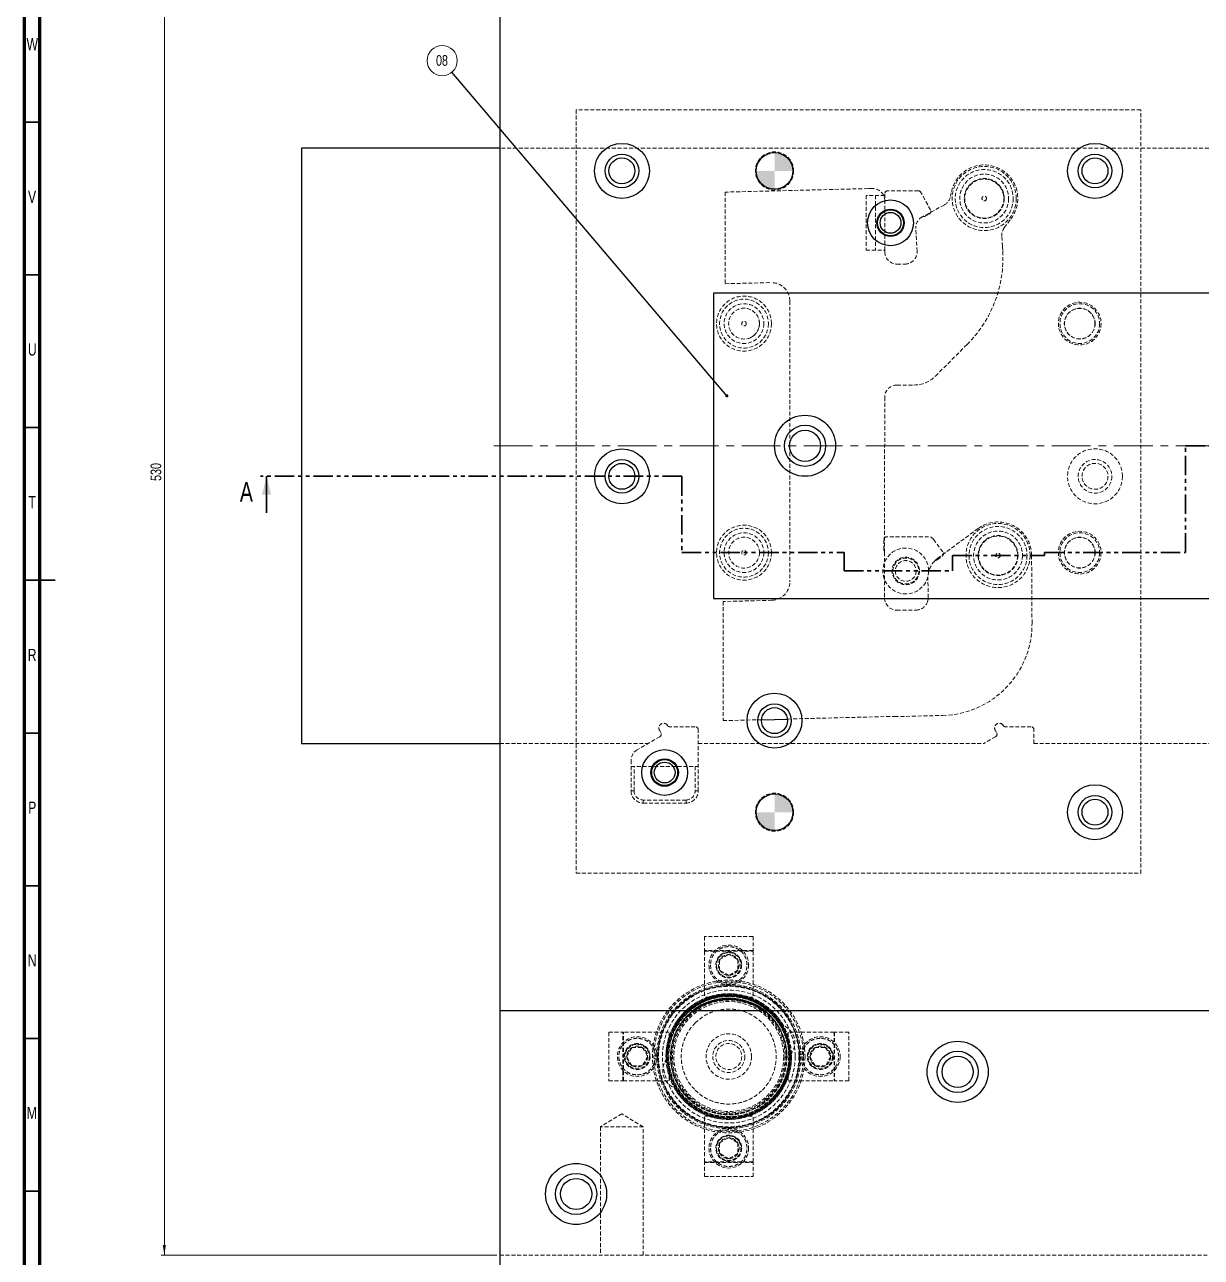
# Model space of a CAD drawing. Header units: millimetres. Extents: x 4 to 895, y 5 to 1495.
# Drawn here: x 5 to 390.5, y 528.3 to 932 of the extents above; entities that cross this region are included whole.
import ezdxf

# ---------------------------------------------------------------- set-up
doc = ezdxf.new("R2010")
doc.units = ezdxf.units.MM
for name, pattern in [('CENTERX2', [20.32, 12.7, -2.54, 2.54, -2.54]), ('HIDDEN', [1.905, 1.27, -0.635]), ('PHANTOM', [12.7, 6.35, -1.27, 1.27, -1.27, 1.27, -1.27])]:
    doc.linetypes.add(name, pattern=pattern)
doc.styles.add('SLDTEXTSTYLE0', font='TXT', dxfattribs={"width": 0.75})
doc.dimstyles.new('SLDDIMSTYLE0', dxfattribs={"dimtxt": 3.5, "dimasz": 3.302, "dimexe": 0, "dimexo": 0.0625, "dimgap": 0.875, "dimtad": 1, "dimrnd": 1e-09, "dimzin": 12, "dimdsep": 46, "dimtxsty": 'SLDTEXTSTYLE0', "dimsah": 1, "dimcen": 0.09, "dimadec": 0, "dimazin": 3, "dimtfac": 1, "dimtofl": 0, "dimtmove": 0, "dimatfit": 3, "dimfxl": 1, "dimfrac": 2, "dimtolj": 1, "dimtzin": 12, "dimarcsym": 0})
doc.dimstyles.new('SLDDIMSTYLE1', dxfattribs={"dimtxt": 0.18, "dimasz": 1.016, "dimexe": 0, "dimexo": 0.0625, "dimgap": 0, "dimtad": 0, "dimtih": 1, "dimtoh": 1, "dimdec": 0, "dimrnd": 1e-09, "dimzin": 0, "dimdsep": 46, "dimtxsty": 'Standard', "dimblk1": 'DOT', "dimblk2": 'DOT', "dimsah": 1, "dimcen": 0.09, "dimadec": 0, "dimazin": 0, "dimtfac": 1.016, "dimtdec": 0, "dimtofl": 0, "dimtmove": 0, "dimatfit": 3, "dimldrblk": 'DOT', "dimfxl": 1, "dimfrac": 2, "dimtolj": 1, "dimtzin": 0, "dimarcsym": 0})

# ---------------------------------------------------------------- blocks, each defined once
blk = doc.blocks.new('_D_1')
at = {"color": 7, "linetype": 'Continuous', "lineweight": 18}
for p, q in [((159.69, 1059.06), (49.77, 1059.06)), ((50.77, 1059.06), (50.77, 529.06)), ((159.69, 529.06), (49.77, 529.06))]:
    blk.add_line(p, q, dxfattribs=at)
for points in [[(50.77, 1059.06), (50.26, 1055.76), (51.27, 1055.76)], [(50.77, 529.06), (51.27, 532.36), (50.26, 532.36)]]:
    blk.add_solid(points, dxfattribs=at)
at = {"color": 7, "linetype": 'Continuous', "lineweight": 18, "insert": (46.26, 782.55), "char_height": 3.5, "attachment_point": 1, "rotation": 90, "style": 'SLDTEXTSTYLE0'}
blk.add_mtext('530', dxfattribs=at)
blk = doc.blocks.new('SW_NOTE_1')
at = {"color": 0, "linetype": 'Continuous', "lineweight": 0}
blk.add_circle((-3.2, 3.76), 4.94, dxfattribs=at)
at = {"color": 0, "linetype": 'Continuous', "lineweight": 0, "insert": (-3.27, 5.57), "char_height": 3.5, "attachment_point": 2, "style": 'SLDTEXTSTYLE0'}
blk.add_mtext('08', dxfattribs=at)
blk = doc.blocks.new('_Dot')
at = {"color": 0, "linetype": 'ByBlock', "lineweight": -2}
blk.add_line((-0.5, 0), (-1, 0), dxfattribs=at)
at = {"color": 0, "linetype": 'ByBlock', "const_width": 0.5}
blk.add_lwpolyline([(-0.25, 0, 1), (0.25, 0, 1)], format="xyb", close=True, dxfattribs=at)
blk = doc.blocks.new('SW_DOWELSYMBOL_0')
at = {"linetype": 'Continuous', "lineweight": 0}
h = blk.add_hatch(color=0, dxfattribs=at)
edge = h.paths.add_edge_path(flags=0)
edge.add_arc((0, 0), 6, 0, 90)
edge.add_line((0, 6), (0, 0))
edge.add_line((0, 0), (6, 0))
h = blk.add_hatch(color=0, dxfattribs=at)
edge = h.paths.add_edge_path(flags=0)
edge.add_arc((0, 0), 6, 180, 270)
edge.add_line((0, -6), (0, 0))
edge.add_line((0, 0), (-6, 0))
at = {"color": 0, "linetype": 'Continuous', "lineweight": 0}
blk.add_circle((0, 0), 6, dxfattribs=at)
blk = doc.blocks.new('SW_DOWELSYMBOL_7')
at = {"linetype": 'Continuous', "lineweight": 0}
h = blk.add_hatch(color=0, dxfattribs=at)
edge = h.paths.add_edge_path(flags=0)
edge.add_arc((0, 0), 6, 0, 90)
edge.add_line((0, 6), (0, 0))
edge.add_line((0, 0), (6, 0))
h = blk.add_hatch(color=0, dxfattribs=at)
edge = h.paths.add_edge_path(flags=0)
edge.add_arc((0, 0), 6, 180, 270)
edge.add_line((0, -6), (0, 0))
edge.add_line((0, 0), (-6, 0))
at = {"color": 0, "linetype": 'Continuous', "lineweight": 0}
blk.add_circle((0, 0), 6, dxfattribs=at)

msp = doc.modelspace()

# ---------------------------------------------------------------- linework, layer by layer
at = {"color": 7, "linetype": 'Continuous', "lineweight": 70}
for p, q in [((5, 5), (5, 1495)), ((10, 10), (10, 1490))]:
    msp.add_line(p, q, dxfattribs=at)
at = {"color": 7, "linetype": 'Continuous', "lineweight": 25}
for p, q in [((160.694, 979.057), (160.694, 609.057)), ((95.694, 891.557), (95.694, 696.557)), ((160.694, 891.557), (95.694, 891.557)), ((230.694, 844.057), (230.694, 744.057)), ((580.694, 844.057), (230.694, 844.057)), ((230.694, 744.057), (580.694, 744.057)), ((246.456, 704.37), (254.912, 704.579)), ((95.694, 696.557), (160.694, 696.557)), ((720.694, 609.057), (160.694, 609.057)), ((160.694, 609.057), (160.694, 489.057))]:
    msp.add_line(p, q, dxfattribs=at)
at = {"color": 7, "linetype": 'HIDDEN', "lineweight": 18}
for p, q in [((370.694, 904.057), (185.694, 904.057)), ((185.694, 904.057), (185.694, 654.057)), ((370.694, 654.057), (370.694, 904.057)), ((427.257, 891.557), (160.694, 891.557)), ((234.536, 877.118), (234.52, 847.111)), ((281.292, 878.275), (234.536, 877.118)), ((286.824, 876.057), (280.694, 876.057)), ((280.694, 876.057), (280.694, 858.057)), ((282.804, 878.274), (281.292, 878.275)), ((283.824, 876.057), (283.814, 858.057)), ((286.814, 858.057), (286.824, 876.057)), ((286.824, 876.558), (286.824, 876.057)), ((297.779, 877.557), (287.824, 877.557)), ((301.786, 871.274), (298.658, 877.035)), ((308.567, 876.893), (308.374, 875.782)), ((306.342, 872.951), (299.296, 869.125)), ((299.045, 868.989), (299.296, 869.125)), ((300.067, 869.202), (301.385, 869.918)), ((325.968, 865.466), (328.166, 868.36)), ((297.423, 857.683), (296.961, 865.229)), ((325.372, 859.394), (325.162, 862.8)), ((280.694, 858.057), (286.814, 858.057)), ((286.814, 858.057), (286.814, 857.559)), ((325.458, 857.988), (325.372, 859.394)), ((290.812, 853.557), (293.423, 853.556)), ((234.52, 847.111), (249.546, 847.483)), ((255.694, 841.485), (255.694, 749.458)), ((303.426, 816.879), (313.802, 827.244)), ((290.791, 813.957), (296.354, 813.954)), ((286.762, 759.183), (286.789, 809.959)), ((317.396, 766.977), (304.222, 757.27)), ((286.454, 763.25), (286.454, 760.25)), ((301.174, 764.25), (287.454, 764.25)), ((305.82, 759.317), (302.784, 763.437)), ((286.762, 759.183), (286.754, 744.252)), ((303.998, 756.732), (305.608, 757.919)), ((335.064, 735.931), (334.921, 758.193)), ((301.01, 744.273), (300.968, 750.778)), ((233.865, 743.064), (233.844, 704.057)), ((249.843, 743.459), (233.865, 743.064)), ((301.01, 744.273), (301.012, 743.941)), ((290.752, 740.25), (297.008, 740.247)), ((233.844, 704.057), (246.456, 704.37)), ((254.912, 704.579), (290.056, 705.449)), ((290.056, 705.449), (293.806, 705.447)), ((293.806, 705.447), (305.813, 705.747)), ((213.095, 698.785), (205.694, 694.512)), ((212.995, 700.957), (213.461, 700.151)), ((224.694, 702.057), (216.399, 702.057)), ((225.694, 681.057), (225.694, 701.057)), ((323.095, 698.785), (319.237, 696.557)), ((322.995, 700.957), (323.461, 700.151)), ((334.694, 702.057), (326.399, 702.057)), ((335.694, 696.557), (335.694, 701.057)), ((160.694, 696.557), (209.237, 696.557)), ((225.694, 696.557), (319.237, 696.557)), ((335.694, 696.557), (427.257, 696.557)), ((203.694, 691.048), (203.694, 681.057)), ((203.694, 689.057), (225.694, 689.057)), ((204.694, 681.057), (204.694, 689.057)), ((224.694, 689.057), (224.694, 681.057)), ((203.694, 681.057), (204.694, 681.057)), ((225.694, 681.057), (224.694, 681.057)), ((207.694, 677.057), (207.694, 678.057)), ((221.694, 678.057), (207.694, 678.057)), ((207.694, 677.057), (221.694, 677.057)), ((221.694, 677.057), (221.694, 678.057)), ((185.694, 654.057), (370.694, 654.057)), ((243.644, 633.357), (227.744, 633.357)), ((227.744, 633.357), (227.744, 628.757)), ((243.644, 633.357), (243.644, 628.757)), ((243.644, 628.757), (227.744, 628.757)), ((227.744, 628.557), (227.744, 628.757)), ((227.744, 628.557), (243.644, 628.557)), ((227.744, 628.557), (227.744, 613.557)), ((232.694, 625.79), (235.694, 627.522)), ((232.694, 622.325), (232.694, 625.79)), ((235.694, 627.522), (238.694, 625.79)), ((238.694, 625.79), (238.694, 622.325)), ((243.644, 628.757), (243.644, 628.557)), ((243.644, 628.557), (243.644, 613.557)), ((235.694, 620.593), (232.694, 622.325)), ((238.694, 622.325), (235.694, 620.593)), ((231.25, 613.557), (227.744, 613.557)), ((243.644, 613.557), (240.139, 613.557)), ((222.399, 607.352), (224.449, 609.057)), ((196.394, 602.007), (196.394, 586.107)), ((196.394, 602.007), (200.994, 602.007)), ((200.994, 586.107), (200.994, 602.007)), ((200.994, 602.007), (201.194, 602.007)), ((201.194, 586.107), (201.194, 602.007)), ((216.194, 602.007), (201.194, 602.007)), ((216.194, 598.502), (216.194, 602.007)), ((255.194, 602.007), (255.194, 598.502)), ((270.194, 602.007), (255.194, 602.007)), ((270.194, 602.007), (270.194, 586.107)), ((270.394, 602.007), (270.194, 602.007)), ((270.394, 602.007), (270.394, 586.107)), ((274.994, 602.007), (270.394, 602.007)), ((274.994, 586.107), (274.994, 602.007)), ((202.23, 594.057), (203.962, 597.057)), ((203.962, 591.057), (202.23, 594.057)), ((203.962, 597.057), (207.426, 597.057)), ((207.426, 597.057), (209.158, 594.057)), ((209.158, 594.057), (207.426, 591.057)), ((262.23, 594.057), (263.962, 597.057)), ((263.962, 591.057), (262.23, 594.057)), ((263.962, 597.057), (267.426, 597.057)), ((267.426, 597.057), (269.159, 594.057)), ((269.159, 594.057), (267.426, 591.057)), ((207.426, 591.057), (203.962, 591.057)), ((216.194, 586.107), (216.194, 589.613)), ((255.194, 589.613), (255.194, 586.107)), ((267.426, 591.057), (263.962, 591.057)), ((196.394, 586.107), (200.994, 586.107)), ((200.994, 586.107), (201.194, 586.107)), ((201.194, 586.107), (216.194, 586.107)), ((255.194, 586.107), (270.194, 586.107)), ((270.394, 586.107), (270.194, 586.107)), ((274.994, 586.107), (270.394, 586.107)), ((200.694, 575.264), (193.694, 571.057)), ((207.694, 571.057), (200.694, 575.264)), ((227.744, 574.557), (231.25, 574.557)), ((227.744, 559.557), (227.744, 574.557)), ((240.139, 574.557), (243.644, 574.557)), ((243.644, 559.557), (243.644, 574.557)), ((207.694, 571.057), (193.694, 571.057)), ((193.694, 571.057), (193.694, 529.057)), ((207.694, 529.057), (207.694, 571.057)), ((232.694, 565.79), (235.694, 567.522)), ((232.694, 562.325), (232.694, 565.79)), ((235.694, 567.522), (238.694, 565.79)), ((238.694, 565.79), (238.694, 562.325)), ((235.694, 560.593), (232.694, 562.325)), ((238.694, 562.325), (235.694, 560.593)), ((243.644, 559.557), (227.744, 559.557)), ((227.744, 559.357), (227.744, 559.557)), ((227.744, 554.757), (227.744, 559.357)), ((227.744, 559.357), (243.644, 559.357)), ((243.644, 559.557), (243.644, 559.357)), ((243.644, 554.757), (243.644, 559.357)), ((227.744, 554.757), (243.644, 554.757)), ((160.694, 529.057), (720.694, 529.057))]:
    msp.add_line(p, q, dxfattribs=at)
at = {"color": 7, "linetype": 'Continuous', "lineweight": 35}
for p, q in [((10, 900), (5, 900)), ((10, 850), (5, 850)), ((10, 800), (5, 800)), ((84.281, 772.057), (84.281, 784.057)), ((4.999, 750), (15.001, 750)), ((10, 750), (5, 750)), ((10, 700), (5, 700)), ((10, 650), (5, 650)), ((10, 600), (5, 600)), ((10, 550), (5, 550))]:
    msp.add_line(p, q, dxfattribs=at)
at = {"color": 7, "linetype": 'CENTERX2', "lineweight": 18}
msp.add_line((158.694, 794.057), (722.694, 794.057), dxfattribs=at)
at = {"color": 7, "linetype": 'PHANTOM', "lineweight": 35}
for p, q in [((385.392, 759.057), (385.392, 794.057)), ((385.392, 794.057), (445.172, 794.057)), ((220.302, 784.057), (82.281, 784.057)), ((220.302, 784.057), (220.302, 759.057)), ((220.302, 759.057), (273.478, 759.057)), ((273.478, 759.057), (273.478, 753.057)), ((339.167, 758.122), (339.167, 759.057)), ((339.167, 759.057), (385.392, 759.057)), ((308.968, 753.057), (308.968, 758.122)), ((308.968, 758.122), (339.167, 758.122)), ((273.478, 753.057), (308.968, 753.057))]:
    msp.add_line(p, q, dxfattribs=at)
at = {"color": 7, "linetype": 'HIDDEN', "lineweight": 18, "flags": 128}
msp.add_lwpolyline([(304.222, 757.27), (303.498, 756.668), (303.095, 756.262)], dxfattribs=at)
at = {"color": 7, "linetype": 'Continuous', "lineweight": 25}
for centre, radius in [((200.694, 884.057), 9), ((355.694, 884.057), 9), ((200.694, 884.057), 5.5), ((200.694, 884.057), 4.25), ((250.694, 884.057), 6), ((355.694, 884.057), 5.5), ((355.694, 884.057), 4.25), ((288.694, 867.057), 7.5), ((288.694, 867.057), 4.5), ((288.694, 867.057), 4.25), ((288.694, 867.057), 3.4), ((260.694, 794.057), 10), ((260.694, 794.057), 6.75), ((260.694, 794.057), 5.1), ((200.694, 784.057), 9), ((200.694, 784.057), 5.5), ((200.694, 784.057), 4.25), ((250.694, 704.057), 9), ((250.694, 704.057), 5.5), ((250.694, 704.057), 4.25), ((214.694, 687.057), 7.5), ((214.694, 687.057), 4.5), ((214.694, 687.057), 4.25), ((214.694, 687.057), 3.4), ((355.694, 674.057), 9), ((250.694, 674.057), 6), ((355.694, 674.057), 5.5), ((355.694, 674.057), 4.25), ((310.694, 589.057), 10), ((310.694, 589.057), 6.75), ((310.694, 589.057), 5.1), ((185.694, 549.057), 10), ((185.694, 549.057), 6.75), ((185.694, 549.057), 5.1)]:
    msp.add_circle(centre, radius, dxfattribs=at)
at = {"color": 7, "linetype": 'HIDDEN', "lineweight": 18}
for centre, radius in [((250.694, 884.057), 6.25), ((319.405, 875.012), 10.5), ((319.405, 875.012), 9.5), ((319.405, 875.012), 8), ((319.405, 875.012), 6.55), ((319.405, 875.012), 6.4), ((319.405, 875.012), 0.75), ((240.694, 834.057), 9), ((240.694, 834.057), 8), ((240.694, 834.057), 6.5), ((350.694, 834.057), 7), ((350.694, 834.057), 6.5), ((240.694, 834.057), 5.05), ((350.694, 834.057), 5.05), ((350.694, 834.057), 5), ((240.694, 834.057), 0.75), ((355.694, 784.057), 9), ((355.694, 784.057), 5.5), ((355.694, 784.057), 4.25), ((240.694, 759.057), 9), ((240.694, 759.057), 8), ((323.921, 758.122), 10.5), ((323.921, 758.122), 9.5), ((240.694, 759.057), 6.5), ((240.694, 759.057), 5.05), ((323.921, 758.122), 8), ((323.921, 758.122), 6.55), ((323.921, 758.122), 6.4), ((350.694, 759.057), 7), ((350.694, 759.057), 6.5), ((350.694, 759.057), 5.05), ((350.694, 759.057), 5), ((240.694, 759.057), 0.75), ((293.694, 753.057), 7.5), ((323.921, 758.122), 0.75), ((293.694, 753.057), 4.5), ((293.694, 753.057), 4.25), ((293.694, 753.057), 3.4), ((250.694, 674.057), 6.25), ((235.694, 624.057), 6.5), ((235.694, 624.057), 4.25), ((235.694, 624.057), 4.2), ((235.694, 624.057), 4), ((235.694, 624.057), 3.4), ((235.694, 624.057), 3.375), ((235.694, 594.057), 25), ((235.694, 594.057), 24.5), ((235.694, 594.057), 23.625), ((235.694, 594.057), 23), ((235.694, 594.057), 21.75), ((235.694, 594.057), 20.334), ((235.694, 594.057), 20.175), ((235.694, 594.057), 19.83), ((235.694, 594.057), 19.67), ((235.694, 594.057), 19.65), ((235.694, 594.057), 19.027), ((235.694, 594.057), 19), ((235.694, 594.057), 18.452), ((235.694, 594.057), 18), ((235.694, 594.057), 7.45), ((205.694, 594.057), 6.5), ((205.694, 594.057), 4.25), ((205.694, 594.057), 4.2), ((205.694, 594.057), 4), ((205.694, 594.057), 3.4), ((205.694, 594.057), 3.375), ((235.694, 594.057), 5.25), ((235.694, 594.057), 4.25), ((265.694, 594.057), 6.5), ((265.694, 594.057), 4.25), ((265.694, 594.057), 4.2), ((265.694, 594.057), 4), ((265.694, 594.057), 3.4), ((265.694, 594.057), 3.375), ((235.694, 564.057), 6.5), ((235.694, 564.057), 4.25), ((235.694, 564.057), 4.2), ((235.694, 564.057), 4), ((235.694, 564.057), 3.4), ((235.694, 564.057), 3.375)]:
    msp.add_circle(centre, radius, dxfattribs=at)
for centre, radius, start, end in [((319.405, 875.012), 11, 322.7916, 170.15119), ((319.405, 875.012), 6.55, 0, 103.75722), ((282.823, 874.275), 4, 359.96943, 90.27075), ((287.824, 876.557), 1, 90, 179.96943), ((297.779, 876.557), 1, 28.50302, 90), ((304.433, 876.467), 4, 298.50302, 350.15119), ((319.405, 875.012), 6.55, 283.75722, 0), ((300.953, 865.474), 4, 118.50302, 183.50302), ((299.589, 870.081), 1, 252.93002, 298.50302), ((300.908, 870.797), 1, 298.50302, 28.50302), ((329.154, 863.047), 4, 142.7916, 183.53693), ((290.814, 857.557), 4, 179.96943, 269.96943), ((293.425, 857.556), 4, 269.96943, 1.82875), ((285.533, 855.543), 40, 314.96943, 3.50302), ((249.694, 841.485), 6, 0, 91.41839), ((240.694, 834.057), 5.05, 0, 106.28388), ((240.694, 834.057), 5.05, 286.28388, 0), ((296.359, 823.954), 10, 269.96943, 314.96943), ((290.789, 809.957), 4, 89.96943, 179.96943), ((323.921, 758.122), 11, 0.36878, 126.3847), ((287.454, 763.25), 1, 90, 180), ((301.174, 762.25), 2, 36.3847, 90), ((287.454, 760.25), 1, 180, 212.21895), ((285.762, 759.184), 1, 359.96943, 32.21895), ((305.014, 758.724), 1, 306.3847, 36.3847), ((308.968, 750.83), 8, 137.23575, 180.36878), ((303.829, 755.583), 1, 102.24911, 137.23575), ((303.404, 757.537), 1, 282.24911, 306.3847), ((249.694, 749.458), 6, 271.41839, 360), ((290.754, 744.25), 4, 179.96943, 269.96943), ((297.01, 744.247), 4, 269.96943, 0.36878), ((305.065, 735.738), 30, 271.42957, 0.36878), ((214.294, 701.707), 1.5, 32.68364, 210), ((216.399, 703.057), 1, 212.68364, 270), ((324.294, 701.707), 1.5, 32.68364, 210), ((326.399, 703.057), 1, 212.68364, 270), ((212.595, 699.651), 1, 300, 30), ((224.694, 701.057), 1, 0, 90), ((322.595, 699.651), 1, 300, 30), ((334.694, 701.057), 1, 0, 90), ((207.694, 691.048), 4, 120, 180), ((207.694, 681.057), 4, 180, 270), ((207.694, 681.057), 3, 180, 270), ((221.694, 681.057), 4, 270, 0), ((221.694, 681.057), 3, 270, 0), ((235.694, 594.057), 20.2, 315, 135), ((235.694, 594.057), 20, 131.40962, 0), ((235.694, 594.057), 19.99, 131.37711, 315), ((235.694, 594.057), 19.97, 131.31193, 315), ((235.694, 594.057), 19.8, 130.74781, 315), ((235.694, 594.057), 19.092, 128.21644, 225), ((235.694, 594.057), 19.092, 225, 51.78356), ((235.694, 594.057), 19.8, 315, 49.25219), ((235.694, 594.057), 19.97, 315, 48.68807), ((235.694, 594.057), 19.99, 315, 48.62289), ((235.694, 594.057), 20, 0, 48.59038), ((251.332, 598.658), 6, 318.97905, 73.80891), ((220.057, 589.457), 6, 138.97905, 253.80891)]:
    msp.add_arc(centre, radius, start, end, dxfattribs=at)
at = {"color": 7, "linetype": 'Continuous', "lineweight": 25}
for radius, start, end in [(20, 48.59038, 131.40962), (19.99, 48.62289, 131.37711), (19.97, 48.68807, 131.31193)]:
    msp.add_arc((235.694, 594.057), radius, start, end, dxfattribs=at)
at = {"color": 8, "linetype": 'Continuous', "lineweight": 25}
for radius, start, end in [(19.8, 49.25219, 130.74781), (19.092, 51.78356, 128.21644)]:
    msp.add_arc((235.694, 594.057), radius, start, end, dxfattribs=at)
at = {"color": 7, "linetype": 'HIDDEN', "lineweight": 18}
for points, knots in [([(301.012, 743.941), (301.001, 743.773), (300.982, 743.467), (300.875, 743.181), (300.827, 743.051)], [0, 0, 0, 0, 0.5482264, 1, 1, 1, 1]), ([(241.694, 624.057), (241.614, 624.812), (241.491, 625.973), (240.743, 627.371), (239.968, 628.33), (239.007, 629.11), (237.61, 629.835), (235.694, 630.202), (233.779, 629.835), (232.382, 629.11), (231.42, 628.33), (230.646, 627.371), (229.898, 625.973), (229.775, 624.812), (229.694, 624.057)], [0, 0, 0, 0, 0.1197288, 0.1841804, 0.25, 0.3158195, 0.3802718, 0.4999999, 0.6197286, 0.6841802, 0.7499998, 0.8158194, 0.8802714, 1, 1, 1, 1]), ([(229.694, 624.057), (229.775, 623.303), (229.898, 622.142), (230.646, 620.745), (231.42, 619.783), (232.382, 619.009), (233.779, 618.261), (234.94, 618.138), (235.694, 618.057)], [0, 0, 0, 0, 0.2394557, 0.368361, 0.5000001, 0.6316393, 0.7605425, 1, 1, 1, 1]), ([(235.694, 618.057), (236.449, 618.138), (237.61, 618.261), (239.007, 619.009), (239.968, 619.783), (240.743, 620.745), (241.491, 622.142), (241.614, 623.303), (241.694, 624.057)], [0, 0, 0, 0, 0.2394561, 0.3683608, 0.5, 0.6316392, 0.7605439, 1, 1, 1, 1]), ([(242.249, 571.777), (240.869, 571.449), (238.027, 570.774), (234.294, 570.793), (231.258, 571.219), (228.187, 571.98), (224.495, 573.522), (220.553, 576.234), (217.309, 579.618), (214.894, 583.42), (213.289, 587.466), (212.447, 591.736), (212.425, 595.457), (212.856, 598.494), (213.616, 601.565), (215.159, 605.256), (217.87, 609.202), (221.258, 612.432), (225.046, 614.894), (227.802, 615.866), (229.139, 616.338)], [0, 0, 0, 0, 0.0582484, 0.1199859, 0.152183, 0.1843726, 0.2500413, 0.3157098, 0.3800143, 0.4417516, 0.5, 0.5582484, 0.6199859, 0.6521828, 0.6843726, 0.7500413, 0.8157101, 0.8800142, 0.9417516, 1, 1, 1, 1]), ([(229.139, 616.338), (227.802, 615.867), (225.046, 614.895), (221.918, 612.857), (219.597, 610.855), (217.427, 608.553), (215.159, 605.256), (213.313, 600.842), (212.419, 596.24), (212.447, 591.736), (213.289, 587.466), (214.893, 583.42), (216.89, 580.28), (218.897, 577.96), (221.199, 575.79), (224.496, 573.522), (228.911, 571.673), (233.509, 570.792), (238.026, 570.775), (240.869, 571.449), (242.249, 571.777)], [0, 0, 0, 0, 0.0582484, 0.1199858, 0.1521827, 0.1843725, 0.2500412, 0.31571, 0.3800141, 0.4417516, 0.5, 0.5582484, 0.6199857, 0.6521828, 0.6843727, 0.7500413, 0.81571, 0.8800141, 0.9417516, 1, 1, 1, 1]), ([(241.502, 574.319), (240.279, 574.029), (237.76, 573.431), (233.758, 573.447), (229.685, 574.227), (225.773, 575.866), (222.853, 577.875), (220.814, 579.797), (219.035, 581.852), (217.267, 584.634), (215.846, 588.218), (215.1, 592.001), (215.075, 595.991), (215.867, 600.068), (217.502, 603.978), (219.512, 606.899), (221.434, 608.939), (223.49, 610.712), (226.261, 612.517), (228.702, 613.378), (229.887, 613.796)], [0, 0, 0, 0, 0.0582485, 0.1199859, 0.1842899, 0.2499589, 0.3156274, 0.3478166, 0.3800143, 0.4417516, 0.5000001, 0.5582486, 0.619986, 0.6842902, 0.7499589, 0.8156277, 0.847817, 0.8800142, 0.9417519, 1, 1, 1, 1]), ([(253.585, 604.219), (253.002, 605.144), (251.81, 607.033), (249.431, 609.497), (246.625, 611.611), (243.442, 613.229), (240.03, 614.275), (236.54, 614.713), (233.126, 614.563), (229.863, 613.88), (226.749, 612.687), (223.798, 610.964), (221.101, 608.706), (218.799, 605.979), (216.999, 602.895), (215.785, 599.598), (215.12, 596.239), (215.141, 594.005), (215.151, 592.911)], [0, 0, 0, 0, 0.0594157, 0.1213987, 0.1852193, 0.25, 0.3147807, 0.3786012, 0.4405842, 0.5000002, 0.5594157, 0.6213989, 0.6852194, 0.75, 0.8147806, 0.8786014, 0.9405843, 1, 1, 1, 1]), ([(257.975, 600.613), (257.503, 601.95), (256.532, 604.706), (254.494, 607.834), (252.492, 610.155), (250.189, 612.325), (246.893, 614.593), (242.478, 616.442), (237.88, 617.323), (233.363, 617.34), (230.52, 616.666), (229.139, 616.338)], [0, 0, 0, 0, 0.1164968, 0.2399718, 0.3043657, 0.368745, 0.5000828, 0.6314204, 0.7600286, 0.8835035, 1, 1, 1, 1]), ([(229.139, 616.338), (230.519, 616.666), (233.362, 617.341), (237.095, 617.322), (240.131, 616.896), (243.202, 616.135), (246.893, 614.593), (250.839, 611.882), (254.069, 608.494), (256.531, 604.706), (257.503, 601.95), (257.975, 600.613)], [0, 0, 0, 0, 0.1164965, 0.2399714, 0.3043656, 0.3687448, 0.5000823, 0.6314201, 0.7600282, 0.8835032, 1, 1, 1, 1]), ([(229.887, 613.796), (231.11, 614.086), (233.629, 614.684), (237.631, 614.668), (241.704, 613.888), (245.616, 612.249), (248.536, 610.24), (250.576, 608.318), (252.349, 606.262), (254.154, 603.491), (255.015, 601.05), (255.433, 599.865)], [0, 0, 0, 0, 0.1164971, 0.2399718, 0.36858, 0.4999175, 0.631255, 0.6956335, 0.7600282, 0.8835029, 1, 1, 1, 1]), ([(246.693, 583.059), (247.328, 583.765), (248.637, 585.221), (250.074, 587.882), (251.031, 590.868), (251.359, 594.058), (251.03, 597.245), (250.079, 600.238), (248.619, 602.877), (246.755, 605.118), (244.514, 606.982), (241.874, 608.443), (238.882, 609.393), (235.695, 609.722), (232.505, 609.394), (229.519, 608.438), (226.858, 607), (225.402, 605.691), (224.696, 605.056)], [0, 0, 0, 0, 0.0582582, 0.12000568, 0.18432045, 0.24999985, 0.31567956, 0.37999433, 0.44174181, 0.49999978, 0.55825774, 0.62000564, 0.68432041, 0.74999978, 0.81567945, 0.87999393, 0.94174157, 1, 1, 1, 1]), ([(221.411, 579.774), (220.834, 580.394), (219.681, 581.634), (218.265, 583.75), (217.368, 585.501), (216.842, 586.788), (216.563, 587.556), (216.316, 588.334), (216.101, 589.122), (215.976, 589.664), (215.9, 590.031), (215.815, 590.45), (215.707, 591.095), (215.606, 591.89), (215.542, 592.606), (215.503, 593.328), (215.494, 593.853), (215.495, 594.444), (215.513, 595.065), (215.573, 595.893), (215.659, 596.669), (215.773, 597.43), (215.877, 597.979), (216.017, 598.639), (216.188, 599.341), (216.476, 600.304), (216.79, 601.197), (217.52, 602.995), (218.886, 605.535), (220.586, 607.424), (221.411, 608.341)], [0, 0, 0, 0, 0.0799847, 0.1599689, 0.2399533, 0.2656971, 0.2914407, 0.3171817, 0.3429193, 0.3686563, 0.3698153, 0.3783588, 0.4091448, 0.4316754, 0.4541014, 0.4771018, 0.5001013, 0.5037735, 0.5330124, 0.558816, 0.5822606, 0.6069032, 0.6315456, 0.6350987, 0.6707448, 0.6999245, 0.7300848, 0.7602444, 0.8836081, 1, 1, 1, 1]), ([(222.399, 580.762), (221.632, 581.616), (220.05, 583.376), (218.312, 586.593), (217.156, 590.203), (216.759, 594.057), (217.156, 597.912), (218.312, 601.522), (220.05, 604.739), (221.632, 606.498), (222.399, 607.352)], [0, 0, 0, 0, 0.1165159, 0.2400117, 0.3686411, 0.5, 0.6313594, 0.7599883, 0.8834841, 1, 1, 1, 1]), ([(246.94, 609.057), (247.644, 608.511), (249.254, 607.262), (251.309, 604.708), (253.085, 601.531), (254.231, 597.91), (254.63, 594.058), (254.233, 590.202), (253.077, 586.593), (251.339, 583.376), (249.757, 581.616), (248.989, 580.762)], [0, 0, 0, 0, 0.0829162, 0.1897711, 0.3030269, 0.4209905, 0.5414581, 0.6619253, 0.7798894, 0.8931452, 1, 1, 1, 1]), ([(224.696, 605.056), (224.061, 604.35), (222.752, 602.894), (221.314, 600.232), (220.358, 597.247), (220.03, 594.057), (220.358, 590.868), (221.314, 587.882), (222.752, 585.221), (224.061, 583.765), (224.696, 583.059)], [0, 0, 0, 0, 0.116516, 0.2400108, 0.3686406, 0.5000001, 0.631359, 0.7599888, 0.8834835, 1, 1, 1, 1]), ([(205.694, 600.057), (204.94, 599.977), (203.779, 599.854), (202.381, 599.106), (201.421, 598.331), (200.642, 597.37), (199.917, 595.973), (199.55, 594.057), (199.917, 592.142), (200.642, 590.745), (201.421, 589.783), (202.381, 589.009), (203.779, 588.261), (204.94, 588.138), (205.694, 588.057)], [0, 0, 0, 0, 0.1197282, 0.1841792, 0.2499995, 0.3158192, 0.3802713, 0.5000001, 0.6197281, 0.6841802, 0.7500005, 0.8158208, 0.8802718, 1, 1, 1, 1]), ([(211.694, 594.057), (211.614, 594.812), (211.491, 595.973), (210.743, 597.37), (209.968, 598.331), (209.007, 599.106), (207.61, 599.854), (206.449, 599.977), (205.694, 600.057)], [0, 0, 0, 0, 0.23945687, 0.3683606, 0.49999953, 0.63163968, 0.76054127, 1, 1, 1, 1]), ([(255.433, 599.865), (255.723, 598.642), (256.321, 596.123), (256.305, 592.121), (255.524, 588.048), (253.886, 584.136), (251.877, 581.216), (249.955, 579.176), (247.899, 577.403), (245.128, 575.598), (242.687, 574.737), (241.502, 574.319)], [0, 0, 0, 0, 0.1164966, 0.2399715, 0.3685799, 0.4999175, 0.6312548, 0.6956333, 0.7600284, 0.8835032, 1, 1, 1, 1]), ([(257.975, 600.613), (258.303, 599.233), (258.978, 596.39), (258.959, 592.657), (258.533, 589.621), (257.772, 586.55), (256.23, 582.859), (253.519, 578.913), (250.13, 575.683), (246.343, 573.221), (243.587, 572.249), (242.249, 571.777)], [0, 0, 0, 0, 0.1164965, 0.2399714, 0.3043656, 0.3687448, 0.5000822, 0.6314201, 0.7600284, 0.8835031, 1, 1, 1, 1]), ([(242.249, 571.777), (243.587, 572.248), (246.343, 573.22), (249.471, 575.258), (251.792, 577.26), (253.962, 579.562), (256.229, 582.858), (258.079, 587.274), (258.959, 591.872), (258.977, 596.389), (258.303, 599.232), (257.975, 600.613)], [0, 0, 0, 0, 0.11649688, 0.23997156, 0.30436545, 0.36874503, 0.50008289, 0.63142033, 0.76002859, 0.88350351, 1, 1, 1, 1]), ([(265.694, 600.057), (264.94, 599.977), (263.779, 599.854), (262.382, 599.106), (261.42, 598.331), (260.646, 597.37), (259.898, 595.973), (259.775, 594.812), (259.694, 594.057)], [0, 0, 0, 0, 0.2394575, 0.3683607, 0.4999998, 0.6316389, 0.7605428, 1, 1, 1, 1]), ([(265.694, 588.057), (266.449, 588.138), (267.61, 588.261), (269.007, 589.009), (269.967, 589.783), (270.747, 590.745), (271.471, 592.142), (271.839, 594.057), (271.471, 595.973), (270.747, 597.37), (269.967, 598.331), (269.007, 599.106), (267.61, 599.854), (266.449, 599.977), (265.694, 600.057)], [0, 0, 0, 0, 0.1197281, 0.1841798, 0.2499994, 0.3158201, 0.3802718, 0.4999999, 0.6197288, 0.6841805, 0.7500006, 0.8158202, 0.8802719, 1, 1, 1, 1]), ([(205.694, 588.057), (206.449, 588.138), (207.61, 588.261), (209.007, 589.009), (209.968, 589.783), (210.743, 590.745), (211.491, 592.142), (211.614, 593.303), (211.694, 594.057)], [0, 0, 0, 0, 0.2394588, 0.3683604, 0.5000006, 0.6316408, 0.7605446, 1, 1, 1, 1]), ([(217.804, 583.896), (218.387, 582.971), (219.579, 581.082), (221.957, 578.618), (224.764, 576.504), (227.947, 574.886), (231.359, 573.84), (234.849, 573.402), (238.262, 573.552), (241.526, 574.235), (244.64, 575.428), (247.591, 577.151), (250.288, 579.409), (252.59, 582.136), (254.389, 585.22), (255.604, 588.517), (256.269, 591.876), (256.248, 594.11), (256.237, 595.204)], [0, 0, 0, 0, 0.0594161, 0.1213988, 0.1852192, 0.2500003, 0.3147806, 0.3786014, 0.4405841, 0.5000001, 0.5594158, 0.6213987, 0.6852192, 0.75, 0.8147807, 0.8786014, 0.9405841, 1, 1, 1, 1]), ([(259.694, 594.057), (259.775, 593.303), (259.898, 592.142), (260.646, 590.745), (261.42, 589.783), (262.382, 589.009), (263.779, 588.261), (264.94, 588.138), (265.694, 588.057)], [0, 0, 0, 0, 0.2394557, 0.3683597, 0.5000001, 0.6316392, 0.7605424, 1, 1, 1, 1]), ([(224.696, 583.059), (225.402, 582.424), (226.858, 581.115), (229.519, 579.677), (232.505, 578.721), (235.694, 578.393), (238.883, 578.721), (241.869, 579.677), (244.531, 581.115), (245.987, 582.424), (246.693, 583.059)], [0, 0, 0, 0, 0.1165169, 0.2400118, 0.3686408, 0.5000002, 0.631359, 0.7599886, 0.8834841, 1, 1, 1, 1]), ([(249.978, 579.774), (249.358, 579.197), (248.118, 578.044), (246.002, 576.628), (244.251, 575.731), (242.964, 575.205), (242.196, 574.926), (241.418, 574.679), (240.63, 574.464), (240.088, 574.339), (239.721, 574.263), (239.302, 574.179), (238.656, 574.07), (237.862, 573.97), (237.146, 573.905), (236.424, 573.866), (235.899, 573.857), (235.308, 573.859), (234.687, 573.876), (233.859, 573.936), (233.083, 574.022), (232.322, 574.136), (231.773, 574.24), (231.113, 574.38), (230.411, 574.552), (229.448, 574.839), (228.555, 575.153), (226.757, 575.884), (224.217, 577.249), (222.328, 578.949), (221.411, 579.774)], [0, 0, 0, 0, 0.0799845, 0.1599687, 0.2399532, 0.2656971, 0.2914408, 0.3171818, 0.3429194, 0.3686564, 0.3698155, 0.3783588, 0.409145, 0.4316755, 0.4541016, 0.477102, 0.5001016, 0.5037737, 0.5330126, 0.5588163, 0.5822608, 0.6069031, 0.631546, 0.6350996, 0.6707448, 0.6999253, 0.7300853, 0.7602449, 0.8836083, 1, 1, 1, 1]), ([(248.989, 580.762), (248.135, 579.995), (246.376, 578.413), (243.159, 576.675), (239.549, 575.519), (235.694, 575.122), (231.84, 575.519), (228.23, 576.675), (225.013, 578.413), (223.253, 579.995), (222.399, 580.762)], [0, 0, 0, 0, 0.1165159, 0.2400115, 0.368641, 0.4999999, 0.6313594, 0.7599889, 0.8834845, 1, 1, 1, 1]), ([(235.694, 570.057), (234.94, 569.977), (233.779, 569.854), (232.382, 569.106), (231.42, 568.331), (230.646, 567.37), (229.898, 565.973), (229.775, 564.812), (229.694, 564.057)], [0, 0, 0, 0, 0.2394573, 0.3683611, 0.5000001, 0.6316392, 0.760543, 1, 1, 1, 1]), ([(241.694, 564.057), (241.614, 564.812), (241.491, 565.973), (240.743, 567.37), (239.968, 568.331), (239.007, 569.106), (237.61, 569.854), (236.449, 569.977), (235.694, 570.057)], [0, 0, 0, 0, 0.2394575, 0.3683606, 0.4999997, 0.6316388, 0.7605441, 1, 1, 1, 1]), ([(229.694, 564.057), (229.775, 563.303), (229.898, 562.142), (230.646, 560.744), (231.42, 559.785), (232.382, 559.005), (233.779, 558.28), (235.694, 557.913), (237.61, 558.28), (239.007, 559.005), (239.968, 559.785), (240.743, 560.744), (241.491, 562.142), (241.614, 563.303), (241.694, 564.057)], [0, 0, 0, 0, 0.119728, 0.18418, 0.2499996, 0.3158198, 0.3802711, 0.5000001, 0.6197284, 0.6841804, 0.7500006, 0.8158202, 0.8802719, 1, 1, 1, 1])]:
    msp.add_open_spline(points, degree=3, knots=knots, dxfattribs=at)
at = {"color": 8, "linetype": 'Continuous', "lineweight": 25}
msp.add_open_spline([(224.449, 609.057), (224.644, 609.225), (225.761, 610.182), (228.247, 611.417), (231.835, 612.603), (235.694, 612.989), (239.554, 612.603), (243.142, 611.417), (245.627, 610.182), (246.745, 609.225), (246.94, 609.057)], degree=3, knots=[0, 0, 0, 0, 0.0318653, 0.1826211, 0.3396445, 0.5000003, 0.6603555, 0.8173789, 0.9681347, 1, 1, 1, 1], dxfattribs=at)
at = {"color": 7, "linetype": 'Continuous', "lineweight": 35}
msp.add_solid([(84.281, 784.057), (82.781, 778.057), (85.781, 778.057)], dxfattribs=at)

# ---------------------------------------------------------------- block references
at = {"color": 7, "linetype": 'Continuous', "lineweight": 0}
for name, p in [('SW_NOTE_1', (145.007, 916.417)), ('SW_DOWELSYMBOL_0', (250.694, 884.057)), ('SW_DOWELSYMBOL_7', (250.694, 674.057))]:
    msp.add_blockref(name, p, dxfattribs=at)

# ---------------------------------------------------------------- texts
at = {"color": 7, "linetype": 'Continuous', "lineweight": 0, "char_height": 3.969, "attachment_point": 2, "style": 'SLDTEXTSTYLE0'}
for s, insert in [('W', (7.503, 927.56)), ('V', (7.439, 877.56)), ('U', (7.506, 827.56)), ('T', (7.488, 777.56)), ('R', (7.444, 727.56)), ('P', (7.485, 677.56)), ('N', (7.464, 627.56)), ('M', (7.362, 577.56))]:
    msp.add_mtext(s, dxfattribs=dict(at, insert=insert))
at = {"color": 7, "linetype": 'Continuous', "insert": (75.532, 782.142), "char_height": 6.35, "attachment_point": 1, "style": 'SLDTEXTSTYLE0'}
msp.add_mtext('A', dxfattribs=at)

# ---------------------------------------------------------------- dimensions: what is measured, and where the dimension line sits
at = {"color": 7, "linetype": 'Continuous', "lineweight": 18}
dim = msp.add_linear_dim(base=(50.767, 529.057), p1=(160.694, 1059.057), p2=(160.694, 529.057), angle=90, dimstyle='SLDDIMSTYLE0', dxfattribs=at)
dim.commit()
dim.dimension.update_dxf_attribs({"geometry": '_D_1', "text_midpoint": (50.767, 786.425), "dimtype": 160})

# ---------------------------------------------------------------- leaders
at = {"color": 7, "linetype": 'Continuous', "lineweight": 0}
msp.add_leader([(235.051, 810.408), (145.007, 916.417)], dimstyle='SLDDIMSTYLE1', dxfattribs=at)

doc.saveas('drawing.dxf')
